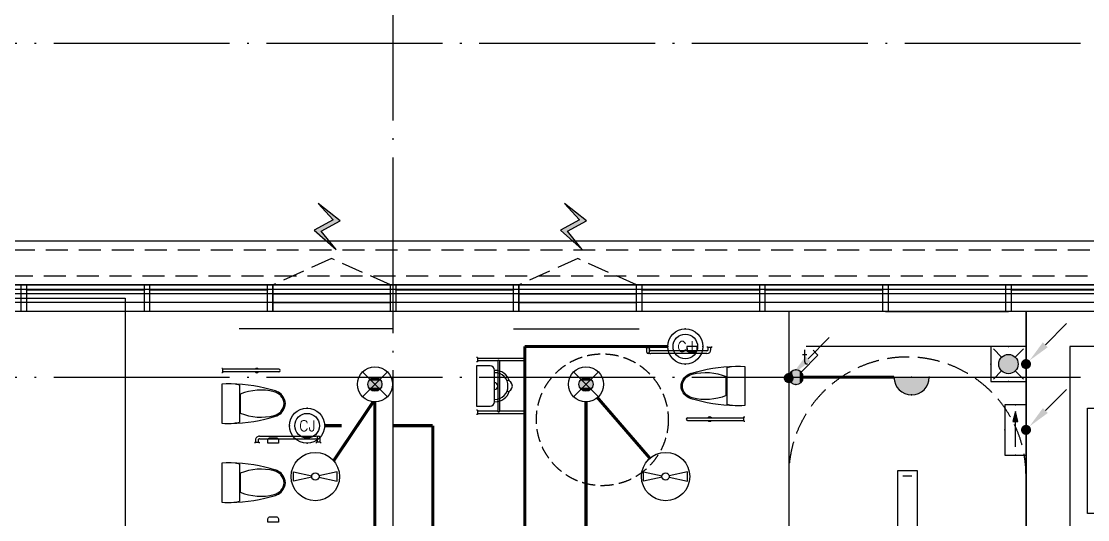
# Model space of a CAD drawing. Extents: x -2209072 to 495824, y -92434 to 572724.
# Drawn here: x 12570 to 24701, y 17579 to 23250 of the extents above; entities that cross this region are included whole.
import ezdxf
from ezdxf.enums import TextEntityAlignment as Align
from ezdxf.xclip import XClip

# ---------------------------------------------------------------- set-up
doc = ezdxf.new("R2010")
doc.units = 0
doc.header["$LTSCALE"] = 1000
doc.header["$MEASUREMENT"] = 0
for name, pattern in [('6#7#幕墙$0$DASH', [0.35, 0.25, -0.1]), ('X-104 6#7#平面$0$104-1112 结构$0$$AUDIT_BAD_LTYPE1', [0]), ('X-104 6#7#平面$0$CACHE', [0.375, 0.25, -0.125]), ('X-104 6#7#平面$0$DASH', [0.35, 0.25, -0.1]), ('X-104 6#7#平面$0$DOTE', [2.42, 2, -0.2, 0.02, -0.2]), ('梯段6、7$0$DASH', [0.35, 0.25, -0.1])]:
    doc.linetypes.add(name, pattern=pattern)
doc.layers.get('0').update_dxf_attribs({"linetype": 'CONTINUOUS'})
doc.layers.get('Defpoints').update_dxf_attribs({"linetype": 'CONTINUOUS'})
doc.layers.add('6#7#幕墙$0$04-不打印_辅助线', color=165, linetype='CONTINUOUS', plot=False)
for name, color, linetype in [('6#7#幕墙$0$04-电动窗', 1, 'CONTINUOUS'), ('6#7#幕墙$0$A-C_玻璃幕墙', 140, 'CONTINUOUS'), ('6#7#幕墙$0$A-C_窗', 140, 'CONTINUOUS'), ('6#7#幕墙$0$A-金属背板', 30, 'CONTINUOUS'), ('EQUIP-动力', 3, 'CONTINUOUS'), ('EQUIP-照明', 3, 'CONTINUOUS'), ('LWIRE', 4, 'CONTINUOUS'), ('WIRE-照明', 1, 'CONTINUOUS'), ('X-104 6#7#平面$0$01-标注_轴线坐标', 132, 'CONTINUOUS'), ('X-104 6#7#平面$0$A-E_电梯', 171, 'CONTINUOUS'), ('X-104 6#7#平面$0$A-I_卫-洁具', 241, 'CONTINUOUS'), ('X-104 6#7#平面$0$A-O_散水', 134, 'CONTINUOUS'), ('X-104 6#7#平面$0$A-SUR_看线', 231, 'CONTINUOUS'), ('X-104 6#7#平面$0$A-TECH_结构', 21, 'CONTINUOUS'), ('X-104 6#7#平面$0$A_AXIS-轴线', 36, 'X-104 6#7#平面$0$DOTE'), ('X-104 6#7#平面$0$水-消防_消火栓', 41, 'CONTINUOUS'), ('梯段6、7$0$A-E_楼梯', 171, 'CONTINUOUS')]:
    doc.layers.add(name, color=color, linetype=linetype)
doc.layers.add('X-104 6#7#平面$0$000套内', color=226, linetype='CONTINUOUS', lineweight=30, plot=False)
doc.styles.add('_TEL_DIM', font='SIMPLEX', dxfattribs={"width": 0.8, "height": 3.5, "bigfont": 'HZTXT'})
doc.styles.get("Standard").update_dxf_attribs({"font": 'gbenor.shx', "bigfont": 'gbcbig.shx'})

# ---------------------------------------------------------------- blocks, each defined once
blk = doc.blocks.new('$equip$00002540')
blk.add_hatch(color=256).paths.add_polyline_path([(0.24, 0.372), (0.24, 0.228), (0.528, 0.3)])
for p, q in [((-0.72, 0.6), (-0.72, 0)), ((0.72, 0.6), (-0.72, 0.6)), ((0.24, 0.372), (0.24, 0.228)), ((0.528, 0.3), (0.24, 0.372)), ((0.72, 0), (0.72, 0.6)), ((-0.72, 0), (0.72, 0)), ((0.24, 0.228), (0.528, 0.3))]:
    blk.add_line(p, q)
at = {"color": 7}
blk.add_line((-0.48, 0.3), (0.48, 0.3), dxfattribs=at)
at = {"const_width": 0.02}
blk.add_lwpolyline([(-0.72, 0.6), (-0.72, 0), (0.72, 0), (0.72, 0.6), (-0.72, 0.6), (-0.72, 0)], dxfattribs=at)
for p in [(0, 0.6), (-0.72, 0.3), (0, 0), (0.72, 0.3)]:
    blk.add_point(p)
at = {"color": 7, "style": '_TEL_DIM', "flags": 1}
blk.add_attdef('A', text='', height=0.00002, dxfattribs=at).set_placement((0, 0), align=Align.MIDDLE_CENTER)
blk = doc.blocks.new('$equip$00001168')
blk.add_line((-0.5, 0), (0.5, 0))
blk.add_arc((0, 0), 0.5, 180, 0)
for p in [(-0.5, 0), (0, 0), (0.5, 0), (0, -0.5)]:
    blk.add_point(p)
for points in [[(0.433, -0.25), (-0.433, -0.25), (0.5, 0), (-0.5, 0)], [(0.25, -0.433), (-0.25, -0.433), (0.433, -0.25), (-0.433, -0.25)], [(0, -0.5), (0, -0.5), (0.25, -0.433), (-0.25, -0.433)]]:
    blk.add_solid(points)
at = {"flags": 9}
blk.add_attdef('A', (0, 0), '', height=0.00002, dxfattribs=at)
blk = doc.blocks.new('$equip$00001822')
for p, q in [((0.147, 0.356), (0.625, 0.833)), ((0.625, 0.833), (0.766, 0.692))]:
    blk.add_line(p, q)
blk.add_circle((0, 0.208), 0.208)
for p in [(0, 0.417), (-0.208, 0.208), (-0.015, 0.001), (0.208, 0.208)]:
    blk.add_point(p)
for points in [[(-0.18, 0.313), (0.18, 0.313), (-0.208, 0.208), (0.208, 0.208)], [(-0.104, 0.389), (0.104, 0.389), (-0.18, 0.313), (0.18, 0.313)], [(0, 0.417), (0, 0.417), (-0.104, 0.389), (0.104, 0.389)], [(-0.18, 0.104), (0.18, 0.104), (-0.208, 0.208), (0.208, 0.208)], [(-0.104, 0.028), (0.104, 0.028), (-0.18, 0.104), (0.18, 0.104)], [(0, 0), (0, 0), (-0.104, 0.028), (0.104, 0.028)]]:
    blk.add_solid(points)
at = {"color": 7, "style": '_TEL_DIM'}
blk.add_attdef('$TEXT$', text='', height=0.4, dxfattribs=at).set_placement((0.581, 0.465), align=Align.MIDDLE_CENTER)
at = {"color": 7, "style": '_TEL_DIM', "flags": 1}
blk.add_attdef('A', text='', height=0.00002, dxfattribs=at).set_placement((0, 0), align=Align.MIDDLE_CENTER)
blk = doc.blocks.new('$TelecSys$00000078')
for p, q in [((1.15, 1.15), (0.55, 0.55)), ((0.104, 0.104), (0.104, 0.104)), ((-0.104, -0.104), (-0.104, -0.104))]:
    blk.add_line(p, q)
at = {"const_width": 0.142}
blk.add_lwpolyline([(-0.071, 0, 1), (0.071, 0, 1)], format="xyb", close=True, dxfattribs=at)
blk.add_solid([(0.62, 0.48), (0.48, 0.62), (0.1, 0.1)])
at = {"width": 0.8, "flags": 9}
blk.add_attdef('A', (0, 0), '', height=0.00002, dxfattribs=at)
blk = doc.blocks.new('$equip$00001149')
for p, q in [((-0.354, 0.354), (0.354, -0.354)), ((0.354, 0.354), (-0.354, -0.354))]:
    blk.add_line(p, q)
for radius in [0.5, 0.2]:
    blk.add_circle((0, 0), radius)
for points in [[(-0.173, 0.1), (0.173, 0.1), (-0.2, 0), (0.2, 0)], [(-0.173, -0.1), (0.173, -0.1), (-0.2, 0), (0.2, 0)], [(-0.1, 0.173), (0.1, 0.173), (-0.173, 0.1), (0.173, 0.1)], [(0, 0.2), (0, 0.2), (-0.1, 0.173), (0.1, 0.173)], [(-0.1, -0.173), (0.1, -0.173), (-0.173, -0.1), (0.173, -0.1)], [(0, -0.2), (0, -0.2), (-0.1, -0.173), (0.1, -0.173)]]:
    blk.add_solid(points)
at = {"flags": 9}
blk.add_attdef('A', (0, 0), '', height=0.00002, dxfattribs=at)
blk = doc.blocks.new('$equip$00001304')
for p, q in [((-0.625, -0.13), (-0.625, 0.13)), ((-0.625, 0.13), (-0.102, 0.021)), ((0.625, 0.13), (0.102, 0.021)), ((0.625, -0.13), (0.625, 0.13)), ((-0.102, -0.021), (-0.625, -0.13)), ((0.102, -0.021), (0.625, -0.13))]:
    blk.add_line(p, q)
for radius in [0.688, 0.104]:
    blk.add_circle((0, 0), radius)
at = {"flags": 9}
blk.add_attdef('A', (0, 0), '', height=0.00002, dxfattribs=at)
blk = doc.blocks.new('$equip$00001231')
for radius in [0.5, 0.35]:
    blk.add_circle((0, 0), radius)
at = {"layer": 'EQUIP-照明', "flags": 9}
blk.add_attdef('A', (0, 0), '', height=0.00002, dxfattribs=at)
blk = doc.blocks.new('$equip_U$00000199(HT0843)')
for p in [(0, 1), (-0.5, 0.5), (0.5, 0.5), (0, 0)]:
    blk.add_point(p)
blk.add_blockref('$equip$00001231', (0, 0.5))
at = {"color": 7, "style": '_TEL_DIM'}
blk.add_attdef('$TEXT$', text='', height=0.3, dxfattribs=at).set_placement((-0.003, 0.492), align=Align.MIDDLE_CENTER)
at = {"color": 7, "style": '_TEL_DIM', "flags": 1}
blk.add_attdef('A', text='', height=0.000025, dxfattribs=at).set_placement((0, 0), align=Align.MIDDLE_CENTER)
blk = doc.blocks.new('$equip$00002604')
blk.add_hatch(color=256).paths.add_polyline_path([(0.275, 0.5, 1), (-0.274, 0.5, 1)])
for p, q in [((-0.429, 0.929), (-0.194, 0.694)), ((0.194, 0.694), (0.429, 0.929)), ((-0.429, 0.071), (-0.194, 0.306)), ((0.194, 0.306), (0.429, 0.071))]:
    blk.add_line(p, q)
at = {"const_width": 0.02}
blk.add_lwpolyline([(-0.5, 1), (-0.5, 0), (0.5, 0), (0.5, 1), (-0.5, 1), (-0.5, 0)], dxfattribs=at)
blk.add_lwpolyline([(-0.5, 1), (-0.5, 0), (0.5, 0), (0.5, 1)], close=True)
blk.add_circle((0, 0.5), 0.275)
for p in [(0, 1), (-0.5, 0.5), (0.5, 0.5), (0, 0)]:
    blk.add_point(p)
at = {"color": 7, "style": '_TEL_DIM', "flags": 1}
blk.add_attdef('A', text='', height=0.000025, dxfattribs=at).set_placement((0, 0), align=Align.MIDDLE_CENTER)
blk = doc.blocks.new('$equip_U$00000292(HT0843)')
for p in [(0, 1), (-0.5, 0.5), (0.5, 0.5)]:
    blk.add_point(p)
blk.add_blockref('$equip$00002604', (0, 0))
at = {"color": 7, "style": '_TEL_DIM', "flags": 1}
for tag in ['A', 'REMARK']:
    blk.add_attdef(tag, text='', height=0.000025, dxfattribs=at).set_placement((0, 0), align=Align.MIDDLE_CENTER)
blk = doc.blocks.new('梯段6、7')
at = {"color": 8, "linetype": '梯段6、7$0$DASH'}
for centre, radius, start, end in [((49800, 3400), 1350, 0, 180), ((49800, -6700), 1350, 0, 180), ((49800, -9820), 1350, 180, 0), ((49800, -16500), 1350, 0, 180), ((49800, -19820), 1350, 180, 0), ((20965, -27260), 1650, 0, 180), ((49800, -27020), 1350, 0, 180), ((20965, -29600), 1650, 180, 0), ((49800, -29880), 1350, 180, 0), ((49800, -57378), 1350, 0, 180), ((20965, -58198), 1650, 0, 180), ((49800, -59458), 1350, 180, 0), ((20965, -60358), 1650, 180, 0), ((49800, -67528), 1350, 0, 180), ((20965, -68018), 1650, 0, 180), ((49800, -70128), 1350, 180, 0), ((20965, -70358), 1650, 180, 0), ((49800, -79978), 1350, 180, 0)]:
    blk.add_arc(centre, radius, start, end, dxfattribs=at)
at = {"layer": 'Defpoints'}
for points in [[(44800, 6850), (54800, 6850), (54800, -3150), (44800, -3150)], [(51150, 4950), (48450, 4950), (48450, -1150), (51150, -1150)], [(44800, -3150), (54800, -3150), (54800, -13150), (44800, -13150)], [(51150, -5150), (48450, -5150), (48450, -11250), (51150, -11250)], [(44800, -13150), (54800, -13150), (54800, -23150), (44800, -23150)], [(51150, -15150), (48450, -15150), (48450, -21250), (51150, -21250)], [(15665, -23150), (25665, -23150), (25665, -33150), (15665, -33150)], [(44800, -23150), (54800, -23150), (54800, -33150), (44800, -33150)], [(19315, -24850), (22615, -24850), (22615, -31250), (19315, -31250)], [(48450, -25150), (51150, -25150), (51150, -31250), (48450, -31250)], [(15665, -53908), (25665, -53908), (25665, -63908), (15665, -63908)], [(44800, -53908), (54800, -53908), (54800, -63908), (44800, -63908)], [(19315, -55608), (22615, -55608), (22615, -62008), (19315, -62008)], [(51150, -55908), (48450, -55908), (48450, -62008), (51150, -62008)], [(15665, -63908), (25665, -63908), (25665, -73908), (15665, -73908)], [(44800, -63908), (54800, -63908), (54800, -73908), (44800, -73908)], [(19315, -65608), (22615, -65608), (22615, -72008), (19315, -72008)], [(51150, -65908), (48450, -65908), (48450, -72008), (51150, -72008)], [(15665, -73908), (25665, -73908), (25665, -83908), (15665, -83908)], [(44800, -73908), (54800, -73908), (54800, -83908), (44800, -83908)], [(19315, -75608), (22615, -75608), (22615, -82008), (19315, -82008)], [(51150, -75908), (48450, -75908), (48450, -82008), (51150, -82008)]]:
    blk.add_lwpolyline(points, close=True, dxfattribs=at)
for points in [[(47328, -61608), (52128, -61608)], [(47328, -71608), (52128, -71608)], [(47328, -81608), (52128, -81608)]]:
    blk.add_lwpolyline(points, dxfattribs=at)
at = {"layer": '梯段6、7$0$A-E_楼梯'}
for p, q in [((49850, -16500), (49750, -16500)), ((49750, -16700), (49750, -16500)), ((49850, -18517), (49850, -16500)), ((49850, -16500), (51150, -16500)), ((49910, -16700), (49910, -16500)), ((49910, -16500), (51150, -16500)), ((51150, -17893), (51150, -16700)), ((49850, -16760), (51150, -16760)), ((49850, -17020), (51150, -17020)), ((49850, -17280), (51150, -17280)), ((49850, -17540), (51150, -17540)), ((49850, -17800), (51150, -17800)), ((50553, -18179), (51150, -17893)), ((49850, -18060), (50801, -18060)), ((50573, -18281), (51150, -18003)), ((51150, -19820), (51150, -18003)), ((50429, -18350), (50396, -18174)), ((50396, -18174), (50588, -18362)), ((50588, -18362), (50553, -18179)), ((49850, -18517), (50409, -18248)), ((50616, -18260), (51150, -18260)), ((49850, -18320), (50259, -18320)), ((49850, -18627), (50429, -18350)), ((50074, -18520), (51150, -18520)), ((49850, -19820), (49850, -18627)), ((49850, -18780), (51150, -18780)), ((49850, -19040), (51150, -19040)), ((49850, -19300), (51150, -19300)), ((49850, -19560), (51150, -19560)), ((49750, -19820), (49853, -19820)), ((49850, -19820), (51150, -19820)), ((49750, -27020), (49850, -27020)), ((65868, -53275), (106225, -53275)), ((66772, -53643), (68592, -54825)), ((66707, -53743), (68846, -55133)), ((66839, -56653), (68977, -55263)), ((65910, -56514), (63784, -56514)), ((66542, -56514), (65910, -56514)), ((66572, -56634), (63784, -56634)), ((66542, -56677), (68846, -58173)), ((66772, -56683), (68592, -57865)), ((66802, -59525), (64634, -59525)), ((66792, -59525), (106225, -59525)), ((49690, -78442), (49690, -77318)), ((49690, -77318), (49910, -77318)), ((49750, -78418), (49750, -77378)), ((49750, -77378), (49850, -77378)), ((49850, -77378), (49850, -80038)), ((49910, -77318), (49910, -80038)), ((48450, -80108), (48450, -80048)), ((49910, -80038), (49850, -80038))]:
    blk.add_line(p, q, dxfattribs=at)
for points in [[(49690, -19880), (49910, -19880), (49910, -16440), (49690, -16440), (49690, -19880)], [(49690, -29360), (49690, -26960), (49910, -26960), (49910, -29880)], [(51150, -29880), (51150, -29620)], [(66542, -53444), (66542, -53275), (66154, -53275)], [(66542, -53305), (66542, -53705), (66342, -53705), (66342, -53305)], [(68882, -54964), (68882, -54795), (68622, -54795), (68622, -54626), (68362, -54626), (68362, -54457), (68102, -54457), (68102, -54288), (67842, -54288), (67842, -54119), (67582, -54119), (67582, -53950), (67322, -53950), (67322, -53781), (67062, -53781), (67062, -53613), (66802, -53613), (66802, -53444), (66542, -53444)], [(68852, -54964), (68852, -54825), (68592, -54825), (68592, -54656), (68332, -54656), (68332, -54487), (68072, -54487), (68072, -54318), (67812, -54318), (67812, -54149), (67552, -54149), (67552, -53980), (67292, -53980), (67292, -53811), (67032, -53811), (67032, -53643), (66772, -53643), (66772, -53474), (66542, -53474)], [(66802, -56484), (66802, -56315), (67062, -56315), (67062, -56146), (67322, -56146), (67322, -55977), (67582, -55977), (67582, -55808), (67842, -55808), (67842, -55640), (68102, -55640), (68102, -55471), (68362, -55471), (68362, -55302), (68622, -55302), (68622, -55133), (68882, -55133), (68882, -54964), (69142, -54964)], [(66832, -56484), (66832, -56345), (67092, -56345), (67092, -56176), (67352, -56176), (67352, -56007), (67612, -56007), (67612, -55838), (67872, -55838), (67872, -55670), (68132, -55670), (68132, -55501), (68392, -55501), (68392, -55332), (68652, -55332), (68652, -55163), (68912, -55163), (68912, -54994), (69142, -54994)], [(69112, -54994), (69112, -55394), (68912, -55394), (68912, -54994)], [(68882, -58004), (68882, -57835), (68622, -57835), (68622, -57667), (68362, -57667), (68362, -57498), (68102, -57498), (68102, -57329), (67842, -57329), (67842, -57160), (67582, -57160), (67582, -56991), (67322, -56991), (67322, -56822), (67062, -56822), (67062, -56653), (66802, -56653), (66802, -56484), (66542, -56484)], [(68852, -58004), (68852, -57865), (68592, -57865), (68592, -57697), (68332, -57697), (68332, -57528), (68072, -57528), (68072, -57359), (67812, -57359), (67812, -57190), (67552, -57190), (67552, -57021), (67292, -57021), (67292, -56852), (67032, -56852), (67032, -56683), (66772, -56683), (66772, -56514), (66542, -56514)], [(66772, -56514), (66772, -56914), (66572, -56914), (66572, -56514)], [(66802, -59525), (66802, -59356), (67062, -59356), (67062, -59187), (67322, -59187), (67322, -59018), (67582, -59018), (67582, -58849), (67842, -58849), (67842, -58680), (68102, -58680), (68102, -58511), (68362, -58511), (68362, -58342), (68622, -58342), (68622, -58173), (68882, -58173), (68882, -58004), (69142, -58004)]]:
    blk.add_lwpolyline(points, dxfattribs=at)
for p in [(66792, -53444), (66792, -53613), (66792, -53781), (66792, -53950), (66792, -54119), (66792, -54288), (66792, -54457), (66792, -54626), (66792, -54795), (66792, -54964), (66792, -55133), (66792, -55302), (66792, -55471), (66792, -55640), (66792, -55808), (66792, -55977), (66792, -56146), (66792, -56315), (66792, -56484), (66792, -56653), (66792, -56822), (66792, -56991), (66792, -57160), (66792, -57329), (66792, -57498), (66792, -57667), (66792, -57835), (66792, -58004), (66792, -58173), (66792, -58342), (66792, -58511), (66792, -58680), (66792, -58849), (66792, -59018), (66792, -59187), (66792, -59356)]:
    blk.add_point(p, dxfattribs=at)
blk = doc.blocks.new('X-104 6#7#平面$0$A$C1863634F')
at = {"layer": 'X-104 6#7#平面$0$A_AXIS-轴线'}
for points in [[(16800, -4500), (16800, 60900)], [(-4000, 23000), (117300, 23000)], [(-4000, 19200), (117300, 19200)]]:
    blk.add_lwpolyline(points, dxfattribs=at)
blk = doc.blocks.new('X-104 6#7#平面$0$efrgh')
at = {"layer": 'X-104 6#7#平面$0$A-TECH_结构'}
blk.add_lwpolyline([(110750, 57400), (58450, 57400), (58450, 35600), (58950, 35600), (58950, 32300), (38400, 32300), (38400, 31350), (36650, 31350), (36650, 23250), (38400, 23250), (38400, 22300), (41500, 22300), (41500, 20200), (-950, 20200), (-950, -1600), (51350, -1600), (51350, 20200), (50850, 20200), (50850, 22300), (59650, 22300), (59650, 20550), (67750, 20550)], dxfattribs=at)
blk = doc.blocks.new('A-电梯2623')
for p, q in [((-575, 1900), (-575, 2100)), ((-575, 2100), (625, 2100)), ((625, 2100), (625, 1900)), ((625, 1900), (-575, 1900)), ((-975, 200), (-975, 1700)), ((-975, 1700), (1025, 1700)), ((1025, 1700), (-975, 200)), ((1025, 200), (-975, 1700)), ((1025, 1700), (1025, 200)), ((1025, 200), (-975, 200))]:
    blk.add_line(p, q)
for points in [[(-1275, 0), (1325, 0), (1325, 2300), (-1275, 2300)], [(-625, 38), (-625, 59), (-18, 59), (-18, 38)], [(68, 38), (68, 59), (675, 59), (675, 38)]]:
    blk.add_lwpolyline(points, close=True)
blk = doc.blocks.new('X-104 6#7#平面$0$hgfasg')
for p, q in [((-210, 202), (210, 202)), ((108, 212), (-108, 212)), ((-221, 0), (221, 0))]:
    blk.add_line(p, q)
blk.add_lwpolyline([(-210, 202), (-221, 152), (-226, 102), (-226, 50), (-221, 0)])
for centre, radius, start, end in [((1597, 71), 1823, 162.7523, 178.7776), ((12, 562), 164, 110.4524, 162.7523), ((23, 556), 163, 133.1457, 165.2214), ((0, 580), 129, 46.8543, 133.1457), ((0, 595), 129, 69.5476, 110.4524), ((-12, 562), 164, 17.2477, 69.5476), ((-23, 556), 163, 14.7786, 46.8543), ((-1597, 71), 1823, 1.2224, 17.2477), ((448, 443), 602, 165.2214, 202.6263), ((-448, 443), 602, 337.3737, 14.7786), ((-236, 76), 463, 7.7399, 15.822), ((-236, 76), 463, 350.5377, 7.7399)]:
    blk.add_arc(centre, radius, start, end)
blk = doc.blocks.new('X-104 6#7#平面$0$残疾人扶手1')
for p, q in [((-700, -10), (-700, 0)), ((0, -10), (0, 0)), ((-750, -10), (-750, 0)), ((-750, -10), (-700, -10)), ((-740, -65), (-740, -10)), ((-710, -65), (-710, -10)), ((-55, -50), (-695, -50)), ((-55, -80), (-695, -80)), ((-50, -10), (-50, 0)), ((0, -10), (-50, -10)), ((-40, -35), (-40, -10)), ((-10, -35), (-10, -10))]:
    blk.add_line(p, q)
for centre, radius, start, end in [((-725, -65), 15, 180, 0), ((-695, -35), 45, 244.4712, 270), ((-695, -35), 15, 180, 270), ((-55, -35), 15, 270, 0), ((-55, -35), 45, 270, 0)]:
    blk.add_arc(centre, radius, start, end)
blk = doc.blocks.new('X-104 6#7#平面$0$残疾人扶手2')
for p, q in [((-10, -50), (-10, 0)), ((-10, 0), (0, 0)), ((-650, -10), (-10, -10)), ((-650, -40), (-10, -40)), ((-10, -50), (0, -50))]:
    blk.add_line(p, q)
for centre, radius, start, end in [((-400, -25, 0), 25, 36.8699, 143.1301), ((-650, -25), 15, 90, 270), ((-400, -25, 0), 25, 216.8699, 323.1301)]:
    blk.add_arc(centre, radius, start, end)
blk = doc.blocks.new('X-104 6#7#平面$0$A$C4F1F6034')
at = {"ltscale": 0.1}
for name, p in [('X-104 6#7#平面$0$残疾人扶手1', (-375, 450)), ('X-104 6#7#平面$0$残疾人扶手2', (0, -351))]:
    blk.add_blockref(name, p, dxfattribs=at)
blk = doc.blocks.new('X-104 6#7#平面$0$104-8910 核心筒$0$fraehtj')
for p, q in [((-535, 315), (-10, 315)), ((-535, 285), (-260, 285)), ((-260, -285), (-260, 285)), ((-240, -285), (-240, 285)), ((-240, 285), (-10, 285)), ((-10, 275), (-10, 325)), ((-10, 325), (0, 325)), ((-10, 275), (0, 275)), ((-535, -285), (-260, -285)), ((-535, -315), (-10, -315)), ((-240, -285), (-10, -285)), ((-10, -325), (-10, -275)), ((-10, -275), (0, -275)), ((-10, -325), (0, -325))]:
    blk.add_line(p, q)
for centre, radius, start, end in [((-535, 300), 15, 90, 270), ((-250, 285), 10, 360, 180), ((-535, -300), 15, 90, 270), ((-250, -285), 10, 180, 0)]:
    blk.add_arc(centre, radius, start, end)
blk = doc.blocks.new('X-104 6#7#平面$0$A-toilet-F2$0$A-toilet-F3$0$xb')
for p, q in [((-229, 152), (-229, 0)), ((178, 203), (-178, 203)), ((229, 0), (229, 152)), ((-229, 0), (229, 0))]:
    blk.add_line(p, q)
for centre, radius, start, end in [((-6, 210), 172, 106.6069, 182.1211), ((0, 343), 63.5, 1.0707, 178.9293), ((6, 210), 172, 357.8789, 73.3931), ((-6, 210), 146, 87.8789, 182.1211), ((6, 210), 146, 357.8789, 92.1211), ((-178, 152), 50.8, 90, 180), ((0, 203), 38.1, 0, 180), ((178, 152), 50.8, 0, 90)]:
    blk.add_arc(centre, radius, start, end)
blk = doc.blocks.new('X-104 6#7#平面$0$dsgfg')
at = {"layer": 'X-104 6#7#平面$0$A-I_卫-洁具', "linetype": 'X-104 6#7#平面$0$DASH', "ltscale": 0.6}
blk.add_circle((5630, 7316), 750, dxfattribs=at)
at = {"layer": 'X-104 6#7#平面$0$A-E_电梯', "rotation": 90}
blk.add_blockref('A-电梯2623', (13250, 6825), dxfattribs=at)
at = {"layer": 'X-104 6#7#平面$0$A-I_卫-洁具', "ltscale": 0.1}
blk.add_blockref('X-104 6#7#平面$0$A$C4F1F6034', (7250, 7700), dxfattribs=at)
for name, p, rotation in [('X-104 6#7#平面$0$104-8910 核心筒$0$fraehtj', (4200, 7700), 180), ('X-104 6#7#平面$0$A$C4F1F6034', (1300, 7500), 180), ('X-104 6#7#平面$0$A-toilet-F2$0$A-toilet-F3$0$xb', (4200, 7700), 270)]:
    blk.add_blockref(name, p, dxfattribs=dict(at, rotation=rotation))
at = {"layer": 'X-104 6#7#平面$0$A-I_卫-洁具', "ltscale": 0.1, "extrusion": (0, 0, -1), "zscale": -1, "rotation": 270}
blk.add_blockref('X-104 6#7#平面$0$hgfasg', (-7250, 7700), dxfattribs=at)
at = {"layer": 'X-104 6#7#平面$0$A-I_卫-洁具', "ltscale": 0.1, "extrusion": (0, 0, -1), "xscale": -1, "zscale": -1, "rotation": 90}
for p in [(-1300, 7500), (-1300, 6600)]:
    blk.add_blockref('X-104 6#7#平面$0$hgfasg', p, dxfattribs=at)
blk = doc.blocks.new('X-104 6#7#平面$0$fdsgfdggg')
at = {"layer": 'X-104 6#7#平面$0$A-I_卫-洁具'}
for points in [[(5310, 5540), (5390, 5540, 0.414214), (5410, 5560), (5410, 5600), (5290, 5600), (5290, 5560, 0.414214)], [(545, 4560), (625, 4560, -0.414214), (645, 4540), (645, 4500), (525, 4500), (525, 4540, -0.414214)], [(545, 3660), (625, 3660, -0.414214), (645, 3640), (645, 3600), (525, 3600), (525, 3640, -0.414214)], [(545, 2760), (625, 2760, -0.414214), (645, 2740), (645, 2700), (525, 2700), (525, 2740, -0.414214)], [(4400, 1850), (4600, 1850, -0.414214), (4650, 1800), (4650, 1700), (4350, 1700), (4350, 1800, -0.414214)], [(1100, 150), (1300, 150, -0.414214), (1350, 100), (1350, 0), (1050, 0), (1050, 100, -0.414214)]]:
    blk.add_lwpolyline(points, format="xyb", close=True, dxfattribs=at)
for points in [[(5250, 3500), (5250, 1700), (5220, 1700), (5220, 3500), (5250, 3500)], [(30, 1800), (30, 0), (0, 0), (0, 1800), (30, 1800)]]:
    blk.add_lwpolyline(points, dxfattribs=at)
blk = doc.blocks.new('6#7#幕墙$0$$TCHSYS$WIN2D')
for p, q in [((-0.5, 0.5), (0.5, 0.5)), ((-0.5, 0.5), (-0.5, -0.5)), ((0.5, 0.5), (0.5, -0.5)), ((0.5, 0.1667), (-0.5, 0.1667)), ((0.5, -0.1667), (-0.5, -0.1667)), ((-0.5, -0.5), (0.5, -0.5))]:
    blk.add_line(p, q)
blk = doc.blocks.new('6#7#幕墙$0$开启扇')
at = {"layer": '6#7#幕墙$0$04-电动窗'}
h = blk.add_hatch(color=1, dxfattribs=at)
h.dxf.hatch_style = 1
h.paths.add_polyline_path([(822, 978), (651, 790), (867, 672), (619, 453), (788, 663), (571, 780)])
at = {"layer": '6#7#幕墙$0$04-电动窗', "color": 1}
blk.add_lwpolyline([(822, 978), (651, 790), (867, 672), (619, 453), (788, 663), (571, 780), (822, 978)], close=True, dxfattribs=at)
at = {"layer": '6#7#幕墙$0$A-C_窗', "linetype": '6#7#幕墙$0$DASH'}
blk.add_lwpolyline([(0, 50), (670, 350), (1340, 50)], dxfattribs=at)
at = {"layer": '6#7#幕墙$0$A-C_窗', "xscale": -1340, "yscale": 300, "zscale": 1340, "rotation": 180}
blk.add_blockref('6#7#幕墙$0$$TCHSYS$WIN2D', (670, -100), dxfattribs=at)
blk = doc.blocks.new('*U1653')
at = {"layer": '6#7#幕墙$0$A-金属背板'}
blk.add_lwpolyline([(670, 5), (670, -5), (-670, -5), (-670, 5)], close=True, dxfattribs=at)
blk = doc.blocks.new('*U1654')
at = {"layer": '6#7#幕墙$0$A-C_窗', "color": 0, "linetype": 'ByBlock', "lineweight": -2, "transparency": 16777216}
for p in [(0, 0), (1400, 0)]:
    blk.add_blockref('*U1653', p, dxfattribs=at)
blk = doc.blocks.new('*U2005')
at = {"layer": '6#7#幕墙$0$A-金属背板'}
blk.add_lwpolyline([(670, 5), (670, -5), (-670, -5), (-670, 5)], close=True, dxfattribs=at)
blk = doc.blocks.new('*U2006')
at = {"layer": '6#7#幕墙$0$A-C_窗', "color": 0, "linetype": 'ByBlock', "lineweight": -2, "transparency": 16777216}
for p in [(0, 0), (1400, 0)]:
    blk.add_blockref('*U2005', p, dxfattribs=at)
blk = doc.blocks.new('6#7#幕墙')
at = {"layer": '6#7#幕墙$0$04-不打印_辅助线'}
blk.add_lwpolyline([(110700, 55950), (110700, 57350), (58500, 57350), (58500, 35650), (59000, 35650), (59000, 32250), (38450, 32250), (38450, 31500), (38450, 31500), (38450, 23100), (38450, 23100), (38450, 22350), (41550, 22350), (41550, 20150), (-900, 20150), (-900, -1550), (51300, -1550), (51300, 9200)], dxfattribs=at)
at = {"layer": '6#7#幕墙$0$A-C_玻璃幕墙'}
for points in [[(38350, 23850), (38350, 22250), (41450, 22250), (41450, 20250), (-1000, 20250), (-1000, -1650), (51400, -1650), (51400, 9200)], [(28030, 20200), (-950, 20200), (-950, -1600), (36430, -1600)], [(28030, 20050), (-800, 20050), (-800, -1450), (36430, -1450)], [(28030, 19950), (-700, 19950), (-700, -1350), (36430, -1350)]]:
    blk.add_lwpolyline(points, dxfattribs=at)
for points in [[(12570, 20250), (12630, 20250), (12630, 19950), (12570, 19950)], [(13970, 20250), (14030, 20250), (14030, 19950), (13970, 19950)], [(15370, 20250), (15430, 20250), (15430, 19950), (15370, 19950)], [(16770, 20250), (16830, 20250), (16830, 19950), (16770, 19950)], [(18170, 20250), (18230, 20250), (18230, 19950), (18170, 19950)], [(19570, 20250), (19630, 20250), (19630, 19950), (19570, 19950)], [(20970, 20250), (21030, 20250), (21030, 19950), (20970, 19950)], [(22370, 20250), (22430, 20250), (22430, 19950), (22370, 19950)], [(23770, 20250), (23830, 20250), (23830, 19950), (23770, 19950)]]:
    blk.add_lwpolyline(points, close=True, dxfattribs=at)
at = {"layer": '6#7#幕墙$0$A-金属背板'}
for points in [[(13970, 20200), (13970, 20190), (12630, 20190), (12630, 20200)], [(15370, 20200), (15370, 20190), (14030, 20190), (14030, 20200)], [(18170, 20200), (18170, 20190), (16830, 20190), (16830, 20200)]]:
    blk.add_lwpolyline(points, close=True, dxfattribs=at)
at = {"layer": '6#7#幕墙$0$A-C_玻璃幕墙', "xscale": -1, "rotation": 359.9999999999999}
for p in [(16770, 20200), (19570, 20200)]:
    blk.add_blockref('6#7#幕墙$0$开启扇', p, dxfattribs=at)
at = {"layer": '6#7#幕墙$0$A-C_窗'}
for name, p in [('*U2006', (20300, 20195)), ('*U1654', (24500, 20195))]:
    blk.add_blockref(name, p, dxfattribs=at)
blk = doc.blocks.new('X-104 6#7#平面')
at = {"layer": 'X-104 6#7#平面$0$000套内'}
blk.add_lwpolyline([(24850, 9600), (26100, 9600), (26900, 9600), (26900, 9600), (26900, 5000), (35000, 5000), (35000, -1500), (35000, -1500), (35000, -1500), (-850, -1500), (-850, 17800), (4200, 17800), (4200, 20100), (4200, 20100), (8700, 20100), (8700, 20100), (13750, 20100), (13750, 11500), (13750, 11500), (13750, 9600), (23050, 9600), (23050, 9100), (24850, 9100), (24850, 9600)], dxfattribs=at)
at = {"layer": 'X-104 6#7#平面$0$A-O_散水'}
for points in [[(27700, 20250), (27700, 20750), (-1500, 20750), (-1500, -2150), (36100, -2150), (36100, -1650)], [(55370, 14145), (55370, 9200), (51400, 9200), (51400, -1650), (-1000, -1650), (-1000, 20250), (34500, 20250), (34500, 20750), (29700, 20750), (29700, 20250)]]:
    blk.add_lwpolyline(points, dxfattribs=at)
at = {"layer": 'X-104 6#7#平面$0$A-O_散水', "linetype": 'X-104 6#7#平面$0$CACHE'}
blk.add_lwpolyline([(27700, 20350), (-1100, 20350), (-1100, -1750), (38100, -1750), (38100, -2050), (-1400, -2050), (-1400, 20650), (27700, 20650)], close=True, dxfattribs=at)
at = {"layer": 'X-104 6#7#平面$0$A-SUR_看线'}
for p, q in [((22400, 19950), (23800, 19950)), ((23800, 19550), (21500, 19550))]:
    blk.add_line(p, q, dxfattribs=at)
at = {"layer": 'X-104 6#7#平面$0$A-SUR_看线', "linetype": 'X-104 6#7#平面$0$104-1112 结构$0$$AUDIT_BAD_LTYPE1'}
for p, q in [((16800, 19750), (15050, 19750)), ((18170, 19750), (19600, 19750))]:
    blk.add_line(p, q, dxfattribs=at)
for name, p in [('6#7#幕墙', (0, 0)), ('X-104 6#7#平面$0$dsgfg', (13550, 11400)), ('X-104 6#7#平面$0$fdsgfdggg', (14850, 13950))]:
    blk.add_blockref(name, p)
ref = blk.add_blockref('梯段6、7', (-27150, 45100))
XClip(ref).set_block_clipping_path([(48450.0031136706, -31250.0000000026), (51150.0031136755, -25150.0000000026)])
at = {"layer": 'X-104 6#7#平面$0$01-标注_轴线坐标'}
blk.add_blockref('X-104 6#7#平面$0$A$C1863634F', (0, 0), dxfattribs=at)
at = {"layer": 'X-104 6#7#平面$0$水-消防_消火栓', "linetype": 'ByBlock'}
blk.add_blockref('X-104 6#7#平面$0$efrgh', (0, 0), dxfattribs=at)

msp = doc.modelspace()

# ---------------------------------------------------------------- linework, layer by layer
at = {"layer": 'WIRE-照明', "linetype": 'Continuous', "const_width": 35}
for points in [[(18297, 16450), (18297, 19550)], [(19924, 19550), (18297, 19550)], [(22498, 19200), (21467, 19200)], [(16123, 18250), (16574, 18921)], [(16593, 18920), (16593, 17236)], [(18994, 18920), (18994, 17101)], [(19721, 18278), (19124, 18969)], [(16021, 18649), (16213, 18649)], [(16793, 18649), (17251, 18649)], [(17251, 18649), (17251, 15692)]]:
    msp.add_lwpolyline(points, dxfattribs=at)

# ---------------------------------------------------------------- block references
msp.add_blockref('X-104 6#7#平面', (0, 0))
at = {"layer": 'EQUIP-动力', "xscale": 400, "yscale": 400, "zscale": 400}
for p in [(15915, 18070), (19900, 18070)]:
    msp.add_blockref('$equip$00001304', p, dxfattribs=at)
at = {"layer": 'EQUIP-照明'}
ref = msp.add_blockref('$equip_U$00000199(HT0843)', (20324, 19550), dxfattribs=dict(at, xscale=400, yscale=400, zscale=400, rotation=90))
ref.add_attrib('$TEXT$', 'CJ', dxfattribs={"layer": '0', "color": 7, "height": 120, "style": '_TEL_DIM'}).set_placement((20127, 19549), align=Align.MIDDLE_CENTER)
at = {"layer": 'EQUIP-照明', "xscale": 400, "yscale": 400, "zscale": 400, "rotation": 90}
for name, p in [('$equip_U$00000292(HT0843)', (24000, 19350)), ('$equip$00002540', (24000, 18600))]:
    msp.add_blockref(name, p, dxfattribs=at)
at = {"layer": 'EQUIP-照明'}
ref = msp.add_blockref('$equip$00001822', (21300, 19200), dxfattribs=dict(at, xscale=-400, yscale=400, zscale=400, rotation=270))
ref.add_attrib('$TEXT$', 't', dxfattribs={"layer": '0', "color": 7, "height": 160, "style": '_TEL_DIM'}).set_placement((21486, 19432), align=Align.MIDDLE_CENTER)
at = {"layer": 'EQUIP-照明', "xscale": 400, "yscale": 400, "zscale": 400}
for name, p in [('$equip$00001149', (16593, 19120)), ('$equip$00001149', (18994, 19120)), ('$equip$00001168', (22698, 19200))]:
    msp.add_blockref(name, p, dxfattribs=at)
at = {"layer": 'EQUIP-照明'}
ref = msp.add_blockref('$equip_U$00000199(HT0843)', (16021, 18649), dxfattribs=dict(at, xscale=400, yscale=400, zscale=400, rotation=90))
ref.add_attrib('$TEXT$', 'CJ', dxfattribs={"layer": '0', "color": 7, "height": 120, "style": '_TEL_DIM'}).set_placement((15824, 18648), align=Align.MIDDLE_CENTER)
at = {"layer": 'LWIRE', "xscale": 400, "yscale": 400, "zscale": 400}
for p in [(24000, 19350), (21300, 19191), (24000, 18601)]:
    msp.add_blockref('$TelecSys$00000078', p, dxfattribs=at)

doc.saveas('drawing.dxf')
